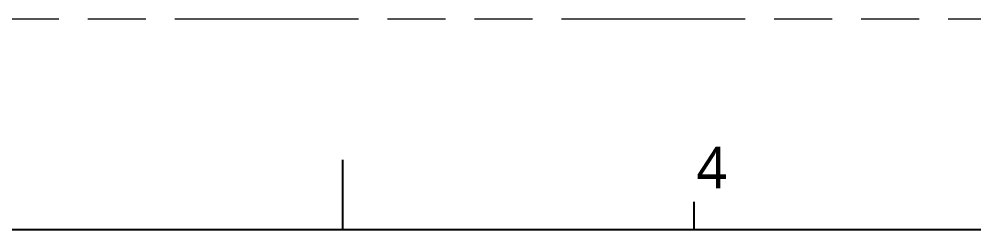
# Model space of a CAD drawing. Extents: x 388 to 686, y 182 to 393.
# Drawn here: x 488.51 to 537.9, y 382.33 to 393.25 of the extents above; entities that cross this region are included whole.
import ezdxf

# ---------------------------------------------------------------- set-up
doc = ezdxf.new("R2010")
doc.units = 0
doc.linetypes.add('PHANTOM', pattern=[29.5, 9.5, -1.5, 3, -1.5, 3, -1.5, 9.5])
doc.layers.get('0').update_dxf_attribs({"color": 9})
doc.layers.add('0PAPERF', color=2, linetype='PHANTOM', lineweight=5, plot=False)
doc.layers.add('DIM', color=3, linetype='Continuous', lineweight=5)
doc.styles.get("Standard").update_dxf_attribs({"font": 'txt.shx'})

msp = doc.modelspace()

# ---------------------------------------------------------------- linework, layer by layer
for p, q in [((505.252, 382.333), (505.252, 385.969)), ((523.435, 382.333), (523.435, 383.787)), ((676.899, 382.333), (396.155, 382.333))]:
    msp.add_line(p, q)
at = {"layer": '0PAPERF'}
msp.add_line((686.066, 393.247), (387.79, 393.247), dxfattribs=at)

# ---------------------------------------------------------------- texts
at = {"layer": 'DIM', "insert": (523.543, 386.623), "char_height": 2.13417, "width": 1.29935, "attachment_point": 1}
msp.add_mtext('{\\fMicrosoft JhengHei|b0|i0|c136|p0;\\C0;4}', dxfattribs=at)

doc.saveas('drawing.dxf')
